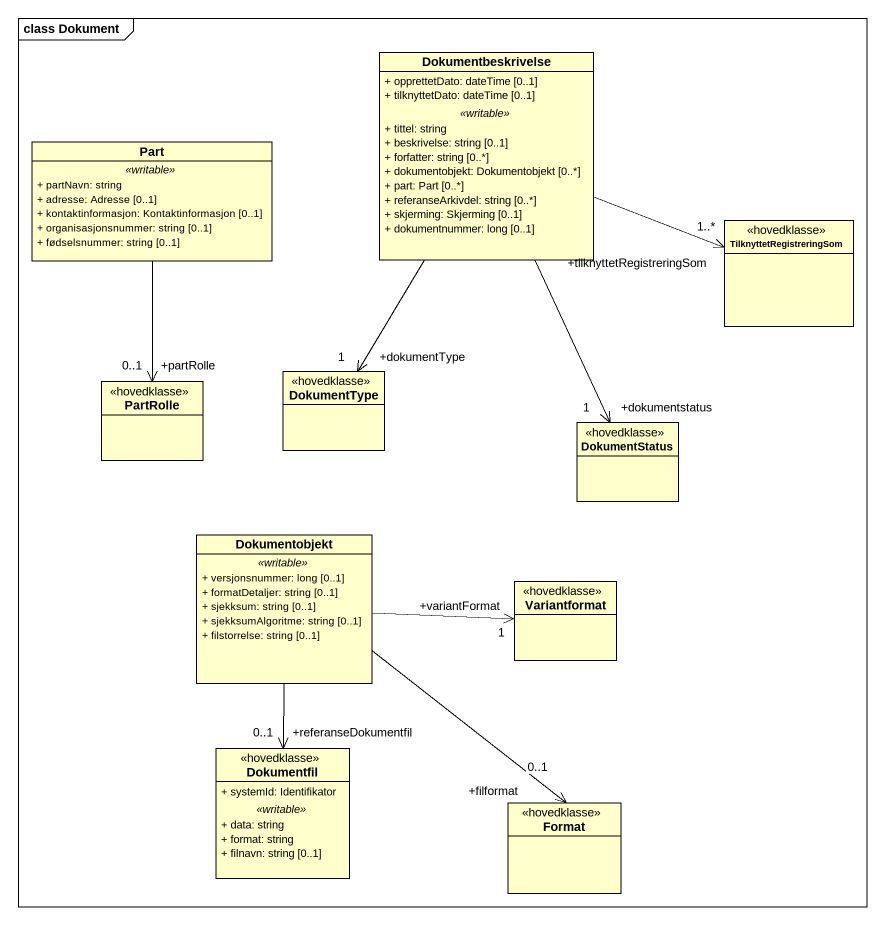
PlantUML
@startuml
mainframe class Dokument
hide circle
hide empty members
skinparam classAttributeIconSize 0
class Dokumentbeskrivelse {
  + opprettetDato: dateTime [0..1]
  + tilknyttetDato: dateTime [0..1]
  .. <<writable>> ..
  + tittel: string
  + beskrivelse: string [0..1]
  + forfatter: string [0..*]
  + dokumentobjekt: Dokumentobjekt [0..*]
  + part: Part [0..*]
  + referanseArkivdel: string [0..*]
  + skjerming: Skjerming [0..1]
  + dokumentnummer: long [0..1]
}
class Part {
  .. <<writable>> ..
  + partNavn: string
  + adresse: Adresse [0..1]
  + kontaktinformasjon: Kontaktinformasjon [0..1]
  + organisasjonsnummer: string [0..1]
  + fødselsnummer: string [0..1]
}
class TilknyttetRegistreringSom <<hovedklasse>>
class PartRolle <<hovedklasse>>
class DokumentType <<hovedklasse>>
class DokumentStatus <<hovedklasse>>
class Dokumentobjekt {
  .. <<writable>> ..
  + versjonsnummer: long [0..1]
  + formatDetaljer: string [0..1]
  + sjekksum: string [0..1]
  + sjekksumAlgoritme: string [0..1]
  + filstorrelse: string [0..1]
}
class Variantformat <<hovedklasse>>
class Dokumentfil <<hovedklasse>> {
  + systemId: Identifikator
  .. <<writable>> ..
  + data: string
  + format: string
  + filnavn: string [0..1]
}
class Format <<hovedklasse>>
Dokumentbeskrivelse -right-> "+tilknyttetRegistreringSom\n1..*" TilknyttetRegistreringSom
Dokumentbeskrivelse --> "+dokumentType\n1" DokumentType
Dokumentbeskrivelse --> "+dokumentstatus\n1" DokumentStatus
Part --> "+partRolle\n0..1" PartRolle
Dokumentobjekt -right-> "+variantFormat\n1" Variantformat
Dokumentobjekt --> "+referanseDokumentfil\n0..1" Dokumentfil
Dokumentobjekt --> "+filformat\n0..1" Format
@enduml
